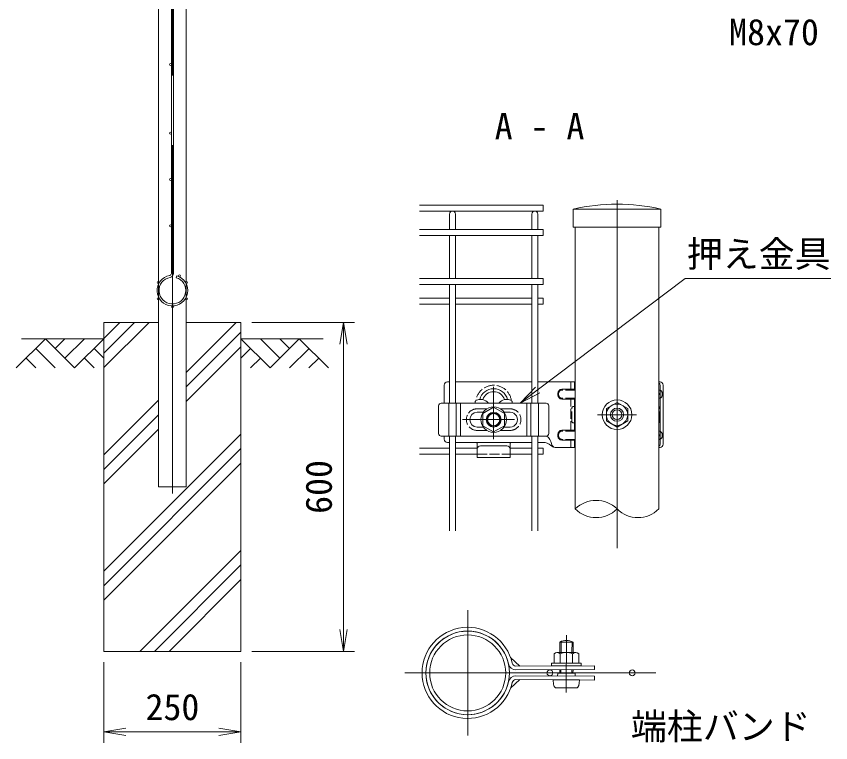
# Model space of a CAD drawing. Units: millimetres, scale not verified. Extents: x -4200 to 4200, y -2970 to 2970.
# Drawn here: x -553 to 932, y -673 to 652 of the extents above; entities that cross this region are included whole.
import ezdxf
from ezdxf.enums import TextEntityAlignment as Align

# ---------------------------------------------------------------- set-up
doc = ezdxf.new("R2010")
doc.units = ezdxf.units.MM
doc.header["$LTSCALE"] = 20
doc.linetypes.add('DASHED', pattern=[7.5, 6, -1.5])
doc.linetypes.add('USER1', pattern=[50.8, 31.75, -6.35, 6.35, -6.35])
for name, color, linetype, lineweight in [('0-0_D-TTL-TXT', 7, 'Continuous', 18), ('0-3_D-STR1', 1, 'Continuous', 18), ('0-4_D-DCR-HCH', 7, 'Continuous', 9), ('0-5_D-BMK', 2, 'USER1', 13), ('0-6_D-STR2', 7, 'Continuous', 9), ('0-7_D-STR-DIM', 7, 'Continuous', 9), ('0-8_0', 7, 'Continuous', 9), ('0-9_D-BGD', 7, 'Continuous', 9), ('0-A_D-STR4', 7, 'Continuous', 9), ('0-B_D-STR3', 3, 'Continuous', 13), ('0-C_D-STR-TXT', 7, 'Continuous', 9)]:
    doc.layers.add(name, color=color, linetype=linetype, lineweight=lineweight)
doc.styles.add('ＭＳ ゴシック', font='')
doc.styles.get('ＭＳ ゴシック').set_extended_font_data('MS Gothic')

# ---------------------------------------------------------------- blocks, each defined once
blk = doc.blocks.new('_Open')
at = {"layer": '0-8_0'}
blk.add_line((-20, 3.33), (0, 0), dxfattribs=at)
blk.add_lwpolyline([(-20, -3.33), (0, 0), (-20, 0)], dxfattribs=at)
blk = doc.blocks.new('U30')
at = {"layer": '0-5_D-BMK'}
for p, q in [((-1500, -295.8), (-1500, 426)), ((0, 240), (0, -240)), ((236.5, 0), (-236.5, 0)), ((-1880, -60), (-1120, -60))]:
    blk.add_line(p, q, dxfattribs=at)
at = {"layer": '0-B_D-STR3'}
for p, q in [((-2060, 400), (-2036, 400)), ((-1964, 400), (-1036, 400)), ((-964, 400), (-508, 400)), ((-517.5, 400), (-517.5, 310)), ((508, 400), (522.4, 400)), ((-2100, 360), (-2100, 140)), ((-508, 310), (-670.1, 310)), ((522.4, -360), (522.4, 360)), ((561.1, -360), (561.1, 360)), ((-720, 260), (-720, 240)), ((510.5, 260), (510.5, 240)), ((-2169, 110), (-2169, -230)), ((-861, 140), (-2139, 140)), ((-2045.5, 140), (-2045.5, -260)), ((-1954, 140), (-1954, -260)), ((-1905, 140), (-1905, -260)), ((-1726, 140), (-1726, 160)), ((-1274, 140), (-1274, 160)), ((-1095, 140), (-1095, -260)), ((-1046, 140), (-1046, -260)), ((-954.5, 140), (-954.5, -260)), ((-831, 110), (-831, -230)), ((-508, 190), (-670.1, 190)), ((-517.5, -190), (-517.5, 190)), ((-517.5, 100), (-508, 100)), ((0, 150), (-130, 74.9)), ((0, 150), (130, 74.9)), ((-1626.2, 30), (-1700, 30)), ((-1300, 30), (-1373.8, 30)), ((-510.1, -80), (-510.1, 80)), ((-130, -74.9), (-130, 74.9)), ((130, -74.9), (130, 74.9)), ((0, -150), (-130, -74.9)), ((0, -150), (130, -74.9)), ((-1626.2, -150), (-1700, -150)), ((-1300, -150), (-1373.8, -150)), ((-508, -190), (-670.1, -190)), ((-517.5, -100), (-508, -100)), ((-2139, -260), (-861, -260)), ((-2100, -260), (-2100, -297.3)), ((-720, -260), (-720, -240)), ((510.5, -260), (510.5, -240)), ((-2036, -337.3), (-2060, -337.3)), ((-1710, -337.3), (-1964, -337.3)), ((-1700, -340), (-1300, -340)), ((-1700, -416.4), (-1700, -347.3)), ((-1660, -380), (-1340, -380)), ((-1300, -416.4), (-1300, -347.3)), ((-1290, -337.3), (-1036, -337.3)), ((-964, -337.3), (-900, -337.3)), ((-508, -310), (-670.1, -310)), ((-517.5, -400), (-517.5, -310)), ((-1700, -520), (-1700, -416.4)), ((-1300, -416.4), (-1300, -520)), ((-752.3, -400), (-508, -400)), ((508, -400), (522.4, -400)), ((-1700, -520), (-1300, -520))]:
    blk.add_line(p, q, dxfattribs=at)
at = {"layer": '0-B_D-STR3', "linetype": 'DASHED'}
for p, q in [((-563.5, 400), (-563.5, 300)), ((-508, 300), (-670.1, 300)), ((509.5, 300), (508, 300)), ((-710, 260), (-710, 240)), ((-508, 200), (-670.1, 200)), ((-563.5, -200), (-563.5, 200)), ((509.5, 200), (508, 200)), ((549.5, 240), (549.5, 260)), ((-529.5, 100), (-517.5, 100)), ((-1582, 71.5), (-1700, 71.5)), ((-1300, 71.5), (-1418, 71.5)), ((-549.5, -80), (-549.5, 80)), ((521.8, -80), (521.8, 80)), ((-1582, -191.5), (-1700, -191.5)), ((-1300, -191.5), (-1418, -191.5)), ((-529.5, -100), (-517.5, -100)), ((-710, -260), (-710, -240)), ((-508, -200), (-670.1, -200)), ((509.5, -200), (508, -200)), ((549.5, -240), (549.5, -260)), ((-508, -300), (-670.1, -300)), ((-563.5, -400), (-563.5, -300)), ((509.5, -300), (508, -300)), ((-1700, -480), (-1300, -480))]:
    blk.add_line(p, q, dxfattribs=at)
at = {"layer": '0-B_D-STR3'}
blk.add_lwpolyline([(-1370, -135.1), (-1500, -210.1), (-1630, -135.1), (-1630, 15.1), (-1500, 90.1), (-1370, 15.1)], close=True, dxfattribs=at)
for centre, radius in [((0, 0), 180), ((0, 0), 130), ((-1500, -60), 155), ((-1500, -60), 90), ((-1500, -60), 80), ((-1500, -60), 74), ((0, 0), 80), ((0, 0), 58.4)]:
    blk.add_circle(centre, radius, dxfattribs=at)
for centre, radius, start, end in [((-2060, 360), 40, 90, 180), ((521.1, 360), 40, 0, 88.20323), ((-1500, 140), 176, 90, 164.83919), ((-1500, 140), 176, 15.16081, 90), ((-670, 260), 50, 90.13848, 180), ((482.4, 360), 40, 0, 50.24468), ((-1500, 140), 140, 90, 161.88318), ((-1500, 140), 140, 18.11682, 90), ((-670, 240), 50, 180, 269.92922), ((460.5, 260), 50, 0, 18.35615), ((460.5, 240), 50, 341.64385, 0), ((-2139, 110), 30, 90, 180), ((-1735.1, 177.8), 20, 297.00649, 344.38101), ((-1659.5, 66.5), 120, 94.96654, 117.99904), ((-1659.5, 66.5), 120, 77.27818, 94.96654), ((-1659.5, 66.5), 120, 37.78277, 77.27818), ((-1340.5, 66.5), 120, 102.72182, 142.21723), ((-1340.5, 66.5), 120, 85.03346, 102.72182), ((-1340.5, 66.5), 120, 62.00096, 85.03346), ((-1264.9, 177.8), 20, 195.61899, 242.99351), ((-861, 110), 30, 0, 90), ((-1700, -60), 90, 90, 180), ((-1670, -32), 70, 54.69388, 62.36991), ((-1670, -32), 70, 54.69388, 62.36991), ((-1330, -32), 70, 117.63009, 125.30612), ((-1330, -32), 70, 117.63009, 125.30612), ((-1300, -60), 90, 269.99997, 90), ((-490.1, 80), 20, 153.31375, 180), ((-1700, -60), 90, 180, 270), ((-490.1, -80), 20, 180, 206.68625), ((-670, -240), 50, 90.07078, 180), ((-2139, -230), 30, 180, 270), ((-861, -230), 30, 270, 360), ((-934.3, -375), 140, 9.51023, 55.63601), ((-670, -260), 50, 180, 269.86152), ((460.5, -240), 50, 0, 18.35615), ((460.5, -260), 50, 341.64385, 0), ((-2060, -297.3), 40, 180, 270), ((-1710, -347.3), 10, 0, 90), ((-1660, -420), 40, 90, 180), ((-1340, -420), 40, 0, 90), ((-1290, -347.3), 10, 90, 180), ((-900.1, -477.3), 140, 47.19871, 89.95462), ((-737, -301.2), 100, 227.19871, 261.22936), ((-737, -342), 60, 189.51019, 255.27781), ((482.4, -360), 40, 309.75532, 0), ((521.1, -360), 40, 271.79677, 0)]:
    blk.add_arc(centre, radius, start, end, dxfattribs=at)
at = {"layer": '0-B_D-STR3', "linetype": 'DASHED'}
for centre, radius, start, end in [((-1500, 140), 218.2, 90, 171.45333), ((-1500, 140), 218.2, 8.54667, 90), ((-670, 260), 40, 90.15483, 180), ((509.5, 260), 40, 0, 90), ((-670, 240), 40, 180, 269.92087), ((509.5, 240), 40, 270, 0), ((-529.5, 80), 20, 90, 180), ((501.8, 80), 20, 0, 71.99643), ((-1700, -60), 131.5, 90, 270), ((-1300, -60), 131.5, 270, 90), ((-529.5, -80), 20, 180, 270), ((501.8, -80), 20, 288.00357, 0), ((-670, -240), 40, 90.07913, 180), ((-670, -260), 40, 180, 269.84517), ((509.5, -240), 40, 0, 90), ((509.5, -260), 40, 270, 0)]:
    blk.add_arc(centre, radius, start, end, dxfattribs=at)

msp = doc.modelspace()

# ---------------------------------------------------------------- linework, layer by layer
at = {"layer": '0-3_D-STR1'}
for p, q in [((-293.87, 691.23), (-293.87, -206.02)), ((-243.07, -206.02), (-243.07, 691.23)), ((462.59, 300.55), (622.19, 300.55)), ((462.59, 267.55), (462.59, 300.55)), ((622.19, 300.55), (622.19, 267.55)), ((462.59, 267.55), (622.19, 267.55)), ((466.19, -246.35), (466.19, 267.55)), ((618.59, 267.55), (618.59, -246.35)), ((-293.87, -206.02), (-243.07, -206.02))]:
    msp.add_line(p, q, dxfattribs=at)
for radius in [76.2, 69.3]:
    msp.add_circle((270.01, -545.33), radius, dxfattribs=at)
msp.add_arc((542.39, -48.73), 358.28, 77.13052, 102.86948, dxfattribs=at)
at = {"layer": '0-4_D-DCR-HCH'}
for p, q in [((-393.47, 11.46), (-310.95, 93.98)), ((-393.47, 37.98), (-337.47, 93.98)), ((-393.47, 64.49), (-363.99, 93.98)), ((-243.07, 2.76), (-151.85, 93.98)), ((-243.07, -23.75), (-143.47, 75.85)), ((-499.9, 63.98), (-553.11, 10.77)), ((-499.9, 63.98), (-446.68, 10.77)), ((-482.16, 46.24), (-464.42, 63.98)), ((-464.42, 28.51), (-428.95, 63.98)), ((-446.68, 10.77), (-393.47, 63.98)), ((-90.26, 10.77), (-143.47, 63.98)), ((-72.52, 28.51), (-108, 63.98)), ((-37.05, 63.98), (-90.26, 10.77)), ((-54.69, 46.15), (-72.52, 63.98)), ((-37.05, 63.98), (16.16, 10.77)), ((-517.63, 46.24), (-482, 10.77)), ((-411.21, 46.24), (-393.47, 28.59)), ((-243.07, -50.27), (-143.47, 49.33)), ((-125.73, 46.24), (-143.47, 28.59)), ((-19.31, 46.24), (-54.95, 10.77)), ((-535.37, 28.51), (-517.55, 10.77)), ((-428.95, 28.51), (-411.13, 10.77)), ((-108, 28.51), (-125.82, 10.77)), ((-1.57, 28.51), (-19.39, 10.77)), ((-393.47, -147.64), (-293.87, -48.04)), ((-393.47, -174.15), (-293.87, -74.55)), ((-393.47, -200.67), (-293.87, -101.07)), ((-393.47, -359.77), (-143.47, -109.77)), ((-393.47, -386.29), (-143.47, -136.29)), ((-393.47, -412.8), (-143.47, -162.8)), ((-327.59, -506.02), (-143.47, -321.9)), ((-301.07, -506.02), (-143.47, -348.42)), ((-274.56, -506.02), (-143.47, -374.94))]:
    msp.add_line(p, q, dxfattribs=at)
at = {"layer": '0-5_D-BMK'}
for p, q in [((-268.47, -218.02), (-268.47, 2108.98)), ((542.39, -318.03), (542.39, 336.55)), ((270.01, -431.03), (270.01, -659.63)), ((449.9, -581.12), (450.41, -476.65)), ((612.91, -545.33), (155.71, -545.33))]:
    msp.add_line(p, q, dxfattribs=at)
at = {"layer": '0-6_D-STR2'}
for p, q in [((-270.27, 1108.98), (-270.27, 183.11)), ((-266.67, 1108.98), (-266.67, 183.11)), ((182.39, 307.75), (407.39, 307.75)), ((407.39, 307.75), (407.39, 296.95)), ((182.39, 296.95), (407.39, 296.95)), ((236.99, 263.05), (236.99, 291.55)), ((247.79, 263.05), (247.79, 291.55)), ((386.99, 263.05), (386.99, 291.55)), ((397.79, 263.05), (397.79, 291.55)), ((182.39, 263.05), (407.39, 263.05)), ((407.39, 263.05), (407.39, 252.25)), ((182.39, 252.25), (407.39, 252.25)), ((236.99, 173.65), (236.99, 252.25)), ((247.79, 173.65), (247.79, 252.25)), ((386.99, 173.65), (386.99, 252.25)), ((397.79, 173.65), (397.79, 252.25)), ((-261.5, 175.36), (-260.47, 178.81)), ((182.39, 173.65), (407.39, 173.65)), ((407.39, 173.65), (407.39, 162.85)), ((182.39, 162.85), (407.39, 162.85)), ((236.99, -53.45), (236.99, 162.85)), ((247.79, -53.45), (247.79, 162.85)), ((386.99, -53.45), (386.99, 162.85)), ((397.79, -53.45), (397.79, 162.85)), ((182.39, 138.08), (236.99, 138.08)), ((247.79, 138.08), (386.99, 138.08)), ((397.79, 138.08), (407.39, 138.08)), ((407.39, 138.08), (407.39, 127.28)), ((182.39, 127.28), (236.99, 127.28)), ((247.79, 127.28), (386.99, 127.28)), ((397.79, 127.28), (407.39, 127.28)), ((236.99, -285.95), (236.99, -113.45)), ((247.79, -285.95), (247.79, -113.45)), ((386.99, -285.95), (386.99, -113.45)), ((397.79, -285.95), (397.79, -113.45)), ((236.99, -135.65), (182.39, -135.65)), ((236.99, -146.45), (182.39, -146.45)), ((287.39, -135.65), (247.79, -135.65)), ((287.39, -146.45), (247.79, -146.45)), ((386.99, -135.65), (347.39, -135.65)), ((386.99, -146.45), (347.39, -146.45)), ((407.39, -135.65), (397.79, -135.65)), ((407.39, -146.45), (397.79, -146.45)), ((407.39, -135.65), (407.39, -146.45))]:
    msp.add_line(p, q, dxfattribs=at)
for centre, radius in [((-272.07, 563.98), 1.8), ((-272.07, 438.98), 1.8), ((-272.07, 354.48), 1.8), ((-272.07, 269.98), 1.8), ((-255.35, 178.74), 1.8), ((-294.28, 166.88), 1.8), ((-242.66, 166.88), 1.8), ((-294.28, 137.08), 1.8), ((-242.66, 137.08), 1.8), ((-268.47, 122.18), 1.8), ((420.01, -545.33), 5.4), ((570.01, -545.33), 5.4)]:
    msp.add_circle(centre, radius, dxfattribs=at)
for centre, radius, start, end in [((242.39, 291.55), 5.4, 0, 180), ((392.39, 291.55), 5.4, 0, 180), ((-268.47, 151.98), 28, 99.83934, 73.39579), ((-273.87, 183.11), 3.6, 279.83934, 0), ((-273.87, 183.11), 7.2, 279.83934, 0), ((-268.47, 151.98), 24.4, 99.83934, 73.39579)]:
    msp.add_arc(centre, radius, start, end, dxfattribs=at)
at = {"layer": '0-7_D-STR-DIM'}
for p, q in [((-123.47, 93.98), (63.51, 93.98)), ((43.51, -466.02), (43.51, 53.98)), ((-123.47, -506.02), (63.51, -506.02)), ((-393.47, -526.02), (-393.47, -672.66)), ((-143.47, -526.02), (-143.47, -672.66)), ((-353.47, -652.66), (-183.47, -652.66))]:
    msp.add_line(p, q, dxfattribs=at)
for centre, start, end in [((504.29, -284.69), 45.18146, 134.81854), ((504.29, -208), 225.18146, 314.81854), ((580.49, -208), 225.18146, 314.81854)]:
    msp.add_arc(centre, 54.05, start, end, dxfattribs=at)
at = {"layer": '0-9_D-BGD'}
for p, q in [((-543.47, 63.98), (-393.47, 63.98)), ((6.53, 63.98), (-143.47, 63.98))]:
    msp.add_line(p, q, dxfattribs=at)
at = {"layer": '0-A_D-STR4'}
for p, q in [((-393.47, 93.98), (-393.47, -506.02)), ((-293.87, 93.98), (-393.47, 93.98)), ((-143.47, 93.98), (-243.07, 93.98)), ((-143.47, 93.98), (-143.47, -506.02)), ((-143.47, -506.02), (-393.47, -506.02))]:
    msp.add_line(p, q, dxfattribs=at)
at = {"layer": '0-B_D-STR3'}
for p, q in [((438.27, -508.28), (438.35, -489.02)), ((438.35, -489.02), (462.35, -489.14)), ((440.3, -508.28), (440.38, -488.06)), ((460.24, -508.28), (460.32, -488.16)), ((462.28, -508.28), (462.35, -489.14)), ((348.23, -517.27), (364.87, -532.99)), ((427.64, -527.78), (427.64, -510.38)), ((432.8, -508.28), (467.44, -508.28)), ((438.89, -527.78), (438.89, -510.38)), ((461.39, -527.78), (461.39, -510.38)), ((472.64, -527.78), (472.64, -510.38)), ((357.97, -533.03), (500.98, -532.34)), ((423.14, -527.78), (423.14, -532.58)), ((423.14, -532.58), (477.14, -532.58)), ((427.64, -527.78), (472.64, -527.78)), ((501.01, -532.34), (501.01, -539.24)), ((358.01, -539.93), (501.01, -539.24)), ((434.12, -546), (434.09, -551.1)), ((434.12, -546), (466.03, -546.16)), ((438.07, -546.02), (438.1, -539.54)), ((440.1, -546.03), (440.13, -539.53)), ((460.04, -546.13), (460.07, -539.43)), ((462.07, -546.14), (462.1, -539.42)), ((466.03, -546.16), (466, -551.26)), ((348.23, -573.39), (364.87, -557.67)), ((357.97, -557.63), (500.98, -558.32)), ((358.01, -550.73), (501.01, -551.43)), ((426.01, -557.96), (474.01, -558.19)), ((501.01, -558.33), (501.01, -551.43)), ((430.44, -572.38), (469.44, -572.57))]:
    msp.add_line(p, q, dxfattribs=at)
msp.add_lwpolyline([(423.14, -527.78), (477.14, -527.78), (477.14, -532.58)], dxfattribs=at)
for centre, radius, start, end in [((270.01, -545.33), 83.1, 12.31982, 347.68018), ((270.01, -545.33), 76.2, 12.31982, 347.68018), ((450.24, -511.58), 25.5, 61.65072, 117.79569), ((433.26, -516.82), 8.55, 48.83491, 131.16509), ((450.14, -539.47), 31.18, 68.85295, 111.14705), ((467.01, -516.82), 8.55, 48.86505, 131.13495), ((357.94, -526.13), 13.8, 192.31982, 270.27679), ((357.94, -526.13), 6.9, 192.31982, 270.27679), ((357.94, -564.53), 13.8, 89.72321, 167.68018), ((357.94, -564.53), 6.9, 89.72321, 167.68018)]:
    msp.add_arc(centre, radius, start, end, dxfattribs=at)
for centre, start_param, end_param in [((430.51, -557.98), 1.5707963, 3.1415927), ((469.51, -558.17), 3.1415927, 4.712389)]:
    msp.add_ellipse(centre, major_axis=(0.07, 14.4), ratio=0.3125, start_param=start_param, end_param=end_param, dxfattribs=at)
at = {"layer": '0-C_D-STR-TXT'}
msp.add_lwpolyline([(932.03, 174.2), (666.36, 174.2), (367.14, -52.24)], dxfattribs=at)

# ---------------------------------------------------------------- block references
at = {"layer": '0-7_D-STR-DIM', "xscale": 2, "yscale": 2}
for p, rotation in [((43.51, 93.98), 90), ((43.51, -506.02), 270), ((-393.47, -652.66), 180)]:
    msp.add_blockref('_Open', p, dxfattribs=dict(at, rotation=rotation))
at = {"layer": '0-7_D-STR-DIM'}
for name, p, xscale, yscale in [('U30', (542.39, -74.45), 0.15, 0.15), ('_Open', (-143.47, -652.66), 2, 2)]:
    msp.add_blockref(name, p, dxfattribs=dict(at, xscale=xscale, yscale=yscale))
at = {"layer": '0-C_D-STR-TXT', "xscale": 2, "yscale": 2, "rotation": 217.1177}
msp.add_blockref('_Open', (365.55, -53.45), dxfattribs=at)

# ---------------------------------------------------------------- texts
at = {"layer": '0-0_D-TTL-TXT', "style": 'ＭＳ ゴシック'}
msp.add_text('A - A', height=48.09, dxfattribs=at).set_placement((319.27, 413.18), align=Align.BOTTOM_LEFT)
at = {"layer": '0-7_D-STR-DIM', "style": 'ＭＳ ゴシック'}
msp.add_text('600', height=48.09, rotation=90, dxfattribs=at).set_placement((36.76, -255.27), align=Align.BOTTOM_LEFT)
msp.add_text('250', height=48.09, dxfattribs=at).set_placement((-317.47, -645.91), align=Align.BOTTOM_LEFT)
at = {"layer": '0-C_D-STR-TXT', "style": 'ＭＳ ゴシック'}
for s, p in [('M8x70', (746.84, 585.03)), ('押え金具', (669.58, 180.21)), ('端柱バンド', (567.65, -681.41))]:
    msp.add_text(s, height=48.09, dxfattribs=at).set_placement(p, align=Align.BOTTOM_LEFT)

doc.saveas('drawing.dxf')
